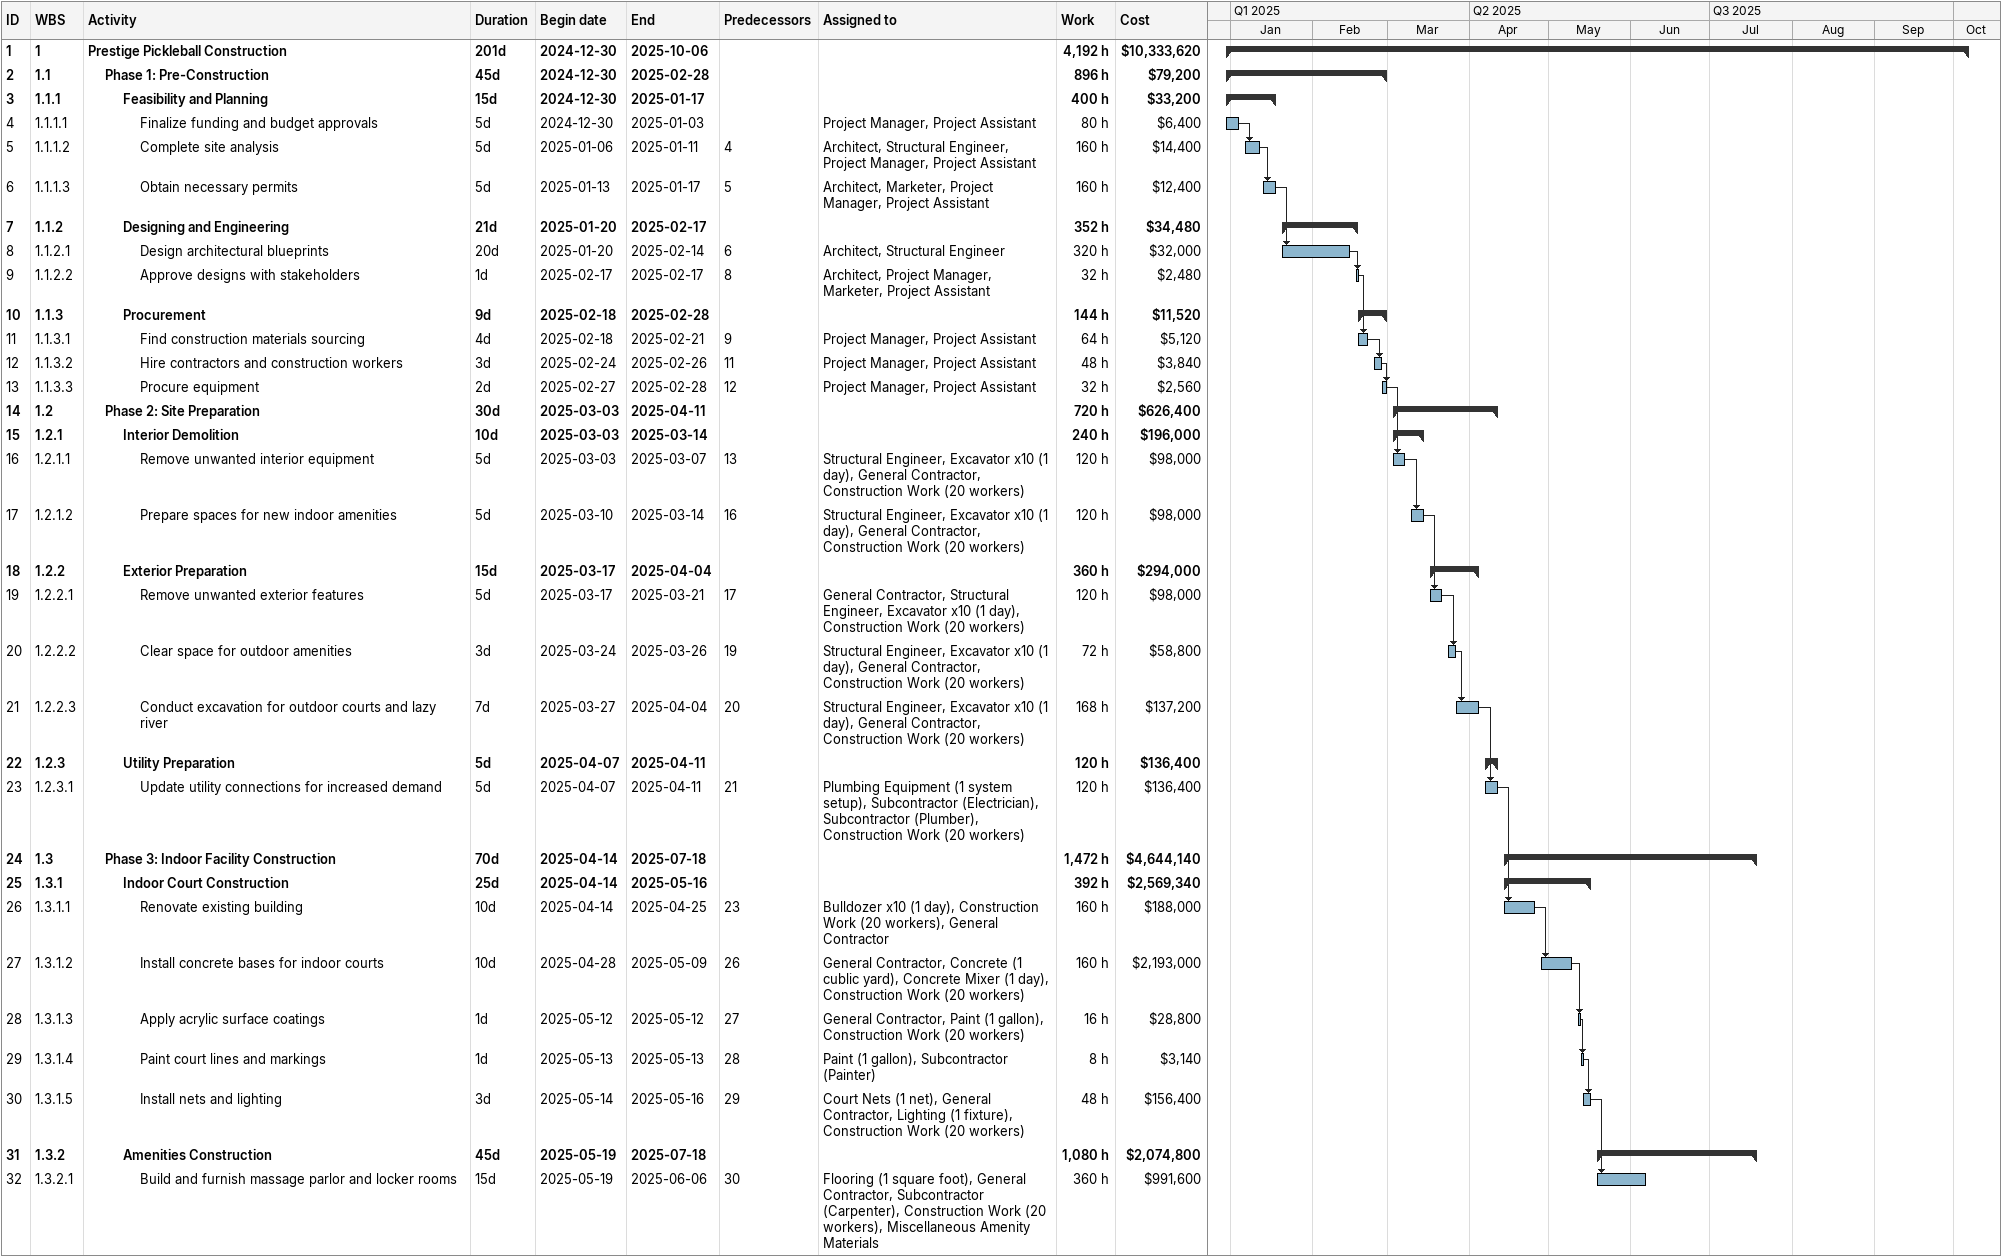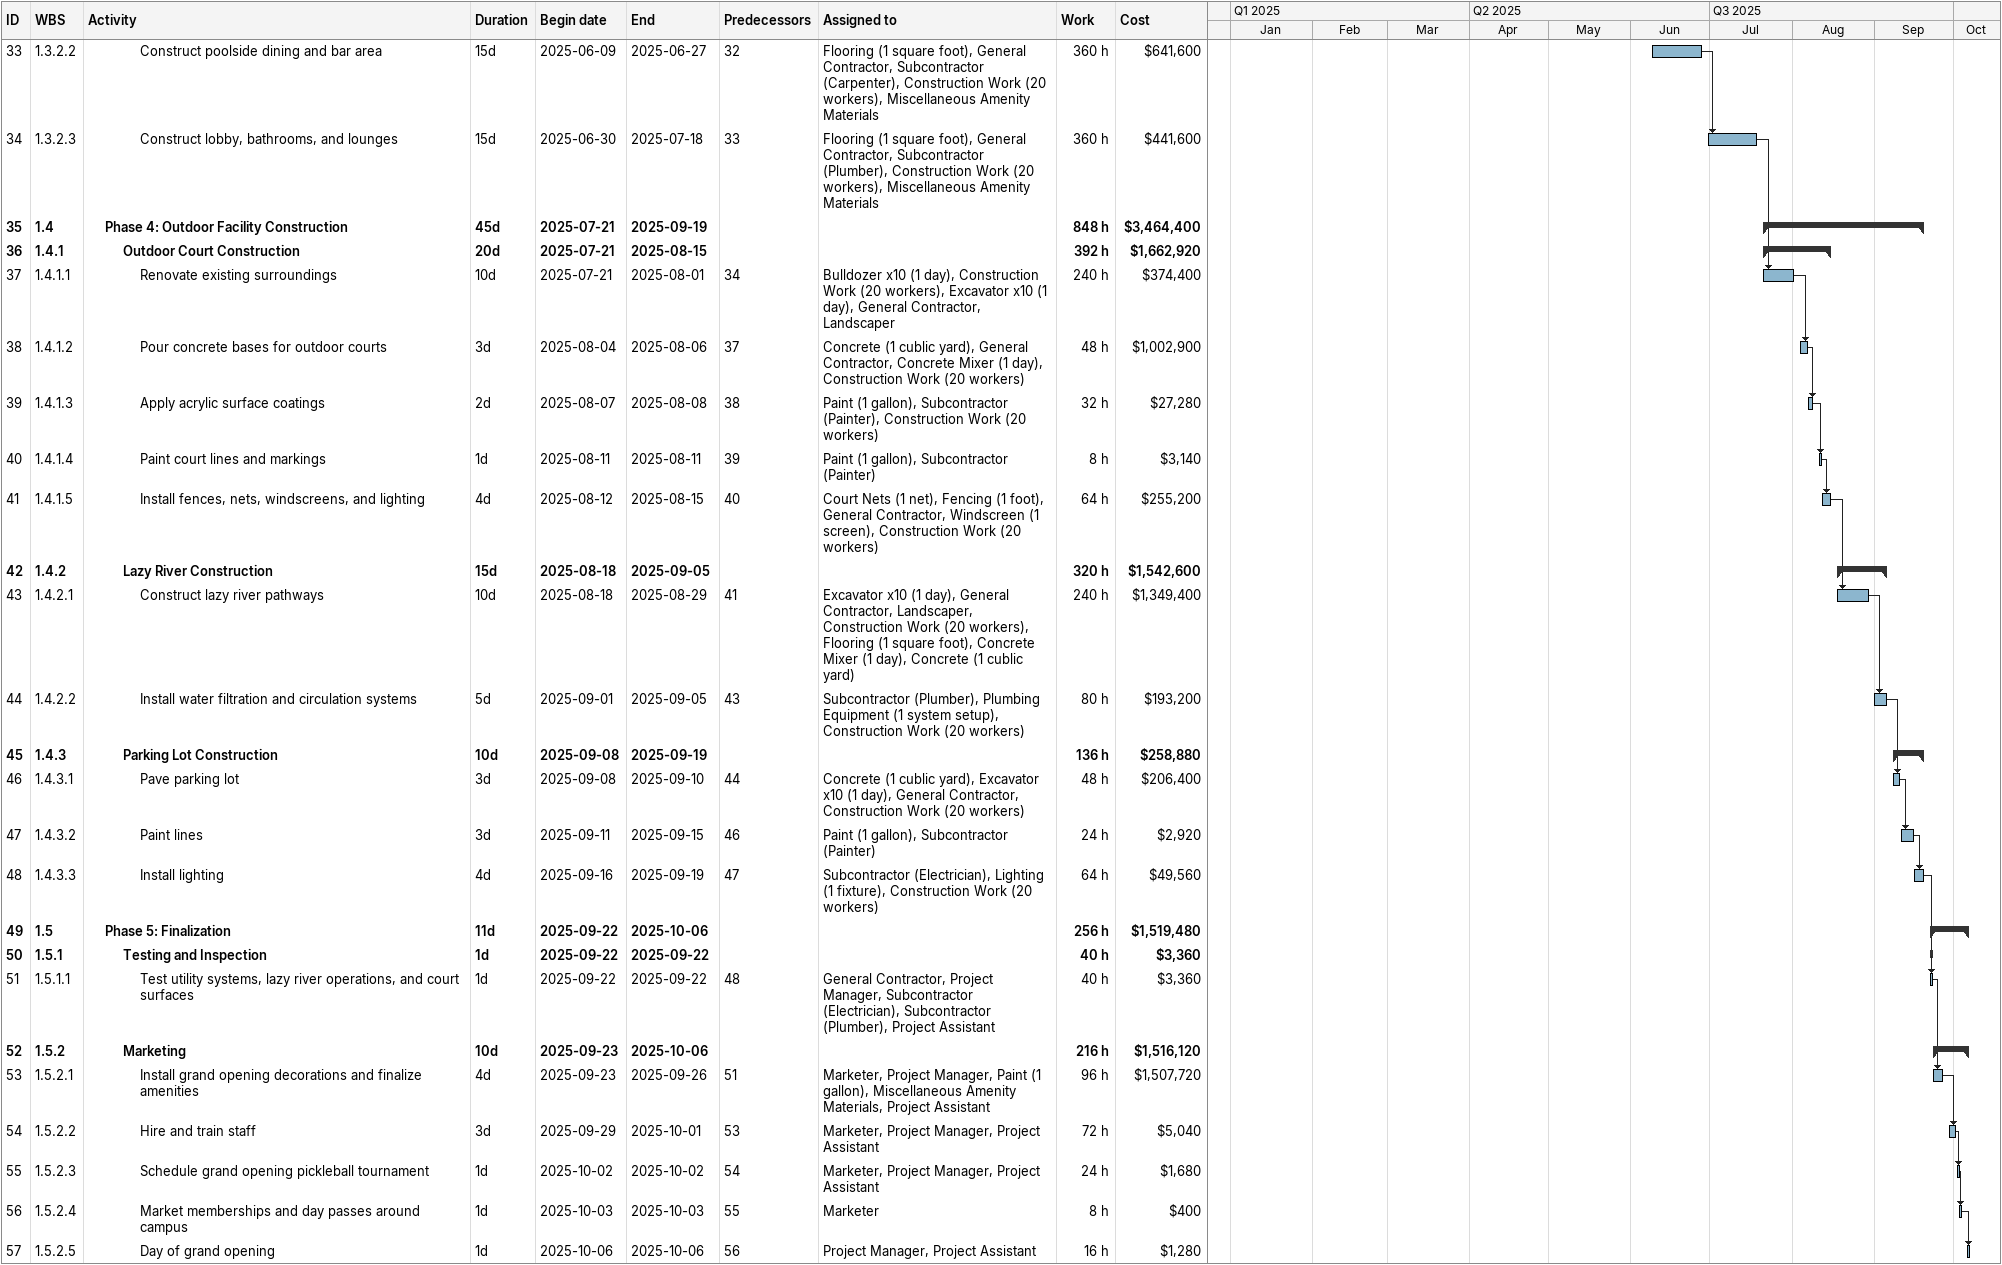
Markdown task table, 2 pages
| ID | WBS | Task | Duration | Start | Finish | Predecessors | Resources | Work (h) | Cost ($) |
|---|---|---|---|---|---|---|---|---|---|
| 1 | 1 | **Prestige Pickleball Construction** | 201d | 2024-12-30 | 2025-10-06 |  |  | 4192 | 10333620 |
| 2 | 1.1 | **Phase 1: Pre-Construction** | 45d | 2024-12-30 | 2025-02-28 |  |  | 896 | 79200 |
| 3 | 1.1.1 | **Feasibility and Planning** | 15d | 2024-12-30 | 2025-01-17 |  |  | 400 | 33200 |
| 4 | 1.1.1.1 | Finalize funding and budget approvals | 5d | 2024-12-30 | 2025-01-03 |  | Project Manager, Project Assistant | 80 | 6400 |
| 5 | 1.1.1.2 | Complete site analysis | 5d | 2025-01-06 | 2025-01-11 | 4 | Architect, Structural Engineer, Project Manager, Project Assistant | 160 | 14400 |
| 6 | 1.1.1.3 | Obtain necessary permits | 5d | 2025-01-13 | 2025-01-17 | 5 | Architect, Marketer, Project Manager, Project Assistant | 160 | 12400 |
| 7 | 1.1.2 | **Designing and Engineering** | 21d | 2025-01-20 | 2025-02-17 |  |  | 352 | 34480 |
| 8 | 1.1.2.1 | Design architectural blueprints | 20d | 2025-01-20 | 2025-02-14 | 6 | Architect, Structural Engineer | 320 | 32000 |
| 9 | 1.1.2.2 | Approve designs with stakeholders | 1d | 2025-02-17 | 2025-02-17 | 8 | Architect, Project Manager, Marketer, Project Assistant | 32 | 2480 |
| 10 | 1.1.3 | **Procurement** | 9d | 2025-02-18 | 2025-02-28 |  |  | 144 | 11520 |
| 11 | 1.1.3.1 | Find construction materials sourcing | 4d | 2025-02-18 | 2025-02-21 | 9 | Project Manager, Project Assistant | 64 | 5120 |
| 12 | 1.1.3.2 | Hire contractors and construction workers | 3d | 2025-02-24 | 2025-02-26 | 11 | Project Manager, Project Assistant | 48 | 3840 |
| 13 | 1.1.3.3 | Procure equipment | 2d | 2025-02-27 | 2025-02-28 | 12 | Project Manager, Project Assistant | 32 | 2560 |
| 14 | 1.2 | **Phase 2: Site Preparation** | 30d | 2025-03-03 | 2025-04-11 |  |  | 720 | 626400 |
| 15 | 1.2.1 | **Interior Demolition** | 10d | 2025-03-03 | 2025-03-14 |  |  | 240 | 196000 |
| 16 | 1.2.1.1 | Remove unwanted interior equipment | 5d | 2025-03-03 | 2025-03-07 | 13 | Structural Engineer, Excavator x10 (1 day), General Contractor, Construction Work (20 workers) | 120 | 98000 |
| 17 | 1.2.1.2 | Prepare spaces for new indoor amenities | 5d | 2025-03-10 | 2025-03-14 | 16 | Structural Engineer, Excavator x10 (1 day), General Contractor, Construction Work (20 workers) | 120 | 98000 |
| 18 | 1.2.2 | **Exterior Preparation** | 15d | 2025-03-17 | 2025-04-04 |  |  | 360 | 294000 |
| 19 | 1.2.2.1 | Remove unwanted exterior features | 5d | 2025-03-17 | 2025-03-21 | 17 | General Contractor, Structural Engineer, Excavator x10 (1 day), Construction Work (20 workers) | 120 | 98000 |
| 20 | 1.2.2.2 | Clear space for outdoor amenities | 3d | 2025-03-24 | 2025-03-26 | 19 | Structural Engineer, Excavator x10 (1 day), General Contractor, Construction Work (20 workers) | 72 | 58800 |
| 21 | 1.2.2.3 | Conduct excavation for outdoor courts and lazy river | 7d | 2025-03-27 | 2025-04-04 | 20 | Structural Engineer, Excavator x10 (1 day), General Contractor, Construction Work (20 workers) | 168 | 137200 |
| 22 | 1.2.3 | **Utility Preparation** | 5d | 2025-04-07 | 2025-04-11 |  |  | 120 | 136400 |
| 23 | 1.2.3.1 | Update utility connections for increased demand | 5d | 2025-04-07 | 2025-04-11 | 21 | Plumbing Equipment (1 system setup), Subcontractor (Electrician), Subcontractor (Plumber), Construction Work (20 workers) | 120 | 136400 |
| 24 | 1.3 | **Phase 3: Indoor Facility Construction** | 70d | 2025-04-14 | 2025-07-18 |  |  | 1472 | 4644140 |
| 25 | 1.3.1 | **Indoor Court Construction** | 25d | 2025-04-14 | 2025-05-16 |  |  | 392 | 2569340 |
| 26 | 1.3.1.1 | Renovate existing building | 10d | 2025-04-14 | 2025-04-25 | 23 | Bulldozer x10 (1 day), Construction Work (20 workers), General Contractor | 160 | 188000 |
| 27 | 1.3.1.2 | Install concrete bases for indoor courts | 10d | 2025-04-28 | 2025-05-09 | 26 | General Contractor, Concrete (1 cublic yard), Concrete Mixer (1 day), Construction Work (20 workers) | 160 | 2193000 |
| 28 | 1.3.1.3 | Apply acrylic surface coatings | 1d | 2025-05-12 | 2025-05-12 | 27 | General Contractor, Paint (1 gallon), Construction Work (20 workers) | 16 | 28800 |
| 29 | 1.3.1.4 | Paint court lines and markings | 1d | 2025-05-13 | 2025-05-13 | 28 | Paint (1 gallon), Subcontractor (Painter) | 8 | 3140 |
| 30 | 1.3.1.5 | Install nets and lighting | 3d | 2025-05-14 | 2025-05-16 | 29 | Court Nets (1 net), General Contractor, Lighting (1 fixture), Construction Work (20 workers) | 48 | 156400 |
| 31 | 1.3.2 | **Amenities Construction** | 45d | 2025-05-19 | 2025-07-18 |  |  | 1080 | 2074800 |
| 32 | 1.3.2.1 | Build and furnish massage parlor and locker rooms | 15d | 2025-05-19 | 2025-06-06 | 30 | Flooring (1 square foot), General Contractor, Subcontractor (Carpenter), Construction Work (20 workers), Miscellaneous Amenity Materials | 360 | 991600 |
| 33 | 1.3.2.2 | Construct poolside dining and bar area | 15d | 2025-06-09 | 2025-06-27 | 32 | Flooring (1 square foot), General Contractor, Subcontractor (Carpenter), Construction Work (20 workers), Miscellaneous Amenity Materials | 360 | 641600 |
| 34 | 1.3.2.3 | Construct lobby, bathrooms, and lounges | 15d | 2025-06-30 | 2025-07-18 | 33 | Flooring (1 square foot), General Contractor, Subcontractor (Plumber), Construction Work (20 workers), Miscellaneous Amenity Materials | 360 | 441600 |
| 35 | 1.4 | **Phase 4: Outdoor Facility Construction** | 45d | 2025-07-21 | 2025-09-19 |  |  | 848 | 3464400 |
| 36 | 1.4.1 | **Outdoor Court Construction** | 20d | 2025-07-21 | 2025-08-15 |  |  | 392 | 1662920 |
| 37 | 1.4.1.1 | Renovate existing surroundings | 10d | 2025-07-21 | 2025-08-01 | 34 | Bulldozer x10 (1 day), Construction Work (20 workers), Excavator x10 (1 day), General Contractor, Landscaper | 240 | 374400 |
| 38 | 1.4.1.2 | Pour concrete bases for outdoor courts | 3d | 2025-08-04 | 2025-08-06 | 37 | Concrete (1 cublic yard), General Contractor, Concrete Mixer (1 day), Construction Work (20 workers) | 48 | 1002900 |
| 39 | 1.4.1.3 | Apply acrylic surface coatings | 2d | 2025-08-07 | 2025-08-08 | 38 | Paint (1 gallon), Subcontractor (Painter), Construction Work (20 workers) | 32 | 27280 |
| 40 | 1.4.1.4 | Paint court lines and markings | 1d | 2025-08-11 | 2025-08-11 | 39 | Paint (1 gallon), Subcontractor (Painter) | 8 | 3140 |
| 41 | 1.4.1.5 | Install fences, nets, windscreens, and lighting | 4d | 2025-08-12 | 2025-08-15 | 40 | Court Nets (1 net), Fencing (1 foot), General Contractor, Windscreen (1 screen), Construction Work (20 workers) | 64 | 255200 |
| 42 | 1.4.2 | **Lazy River Construction** | 15d | 2025-08-18 | 2025-09-05 |  |  | 320 | 1542600 |
| 43 | 1.4.2.1 | Construct lazy river pathways | 10d | 2025-08-18 | 2025-08-29 | 41 | Excavator x10 (1 day), General Contractor, Landscaper, Construction Work (20 workers), Flooring (1 square foot), Concrete Mixer (1 day), Concrete (1 cublic yard) | 240 | 1349400 |
| 44 | 1.4.2.2 | Install water filtration and circulation systems | 5d | 2025-09-01 | 2025-09-05 | 43 | Subcontractor (Plumber), Plumbing Equipment (1 system setup), Construction Work (20 workers) | 80 | 193200 |
| 45 | 1.4.3 | **Parking Lot Construction** | 10d | 2025-09-08 | 2025-09-19 |  |  | 136 | 258880 |
| 46 | 1.4.3.1 | Pave parking lot | 3d | 2025-09-08 | 2025-09-10 | 44 | Concrete (1 cublic yard), Excavator x10 (1 day), General Contractor, Construction Work (20 workers) | 48 | 206400 |
| 47 | 1.4.3.2 | Paint lines | 3d | 2025-09-11 | 2025-09-15 | 46 | Paint (1 gallon), Subcontractor (Painter) | 24 | 2920 |
| 48 | 1.4.3.3 | Install lighting | 4d | 2025-09-16 | 2025-09-19 | 47 | Subcontractor (Electrician), Lighting (1 fixture), Construction Work (20 workers) | 64 | 49560 |
| 49 | 1.5 | **Phase 5: Finalization** | 11d | 2025-09-22 | 2025-10-06 |  |  | 256 | 1519480 |
| 50 | 1.5.1 | **Testing and Inspection** | 1d | 2025-09-22 | 2025-09-22 |  |  | 40 | 3360 |
| 51 | 1.5.1.1 | Test utility systems, lazy river operations, and court surfaces | 1d | 2025-09-22 | 2025-09-22 | 48 | General Contractor, Project Manager, Subcontractor (Electrician), Subcontractor (Plumber), Project Assistant | 40 | 3360 |
| 52 | 1.5.2 | **Marketing** | 10d | 2025-09-23 | 2025-10-06 |  |  | 216 | 1516120 |
| 53 | 1.5.2.1 | Install grand opening decorations and finalize amenities | 4d | 2025-09-23 | 2025-09-26 | 51 | Marketer, Project Manager, Paint (1 gallon), Miscellaneous Amenity Materials, Project Assistant | 96 | 1507720 |
| 54 | 1.5.2.2 | Hire and train staff | 3d | 2025-09-29 | 2025-10-01 | 53 | Marketer, Project Manager, Project Assistant | 72 | 5040 |
| 55 | 1.5.2.3 | Schedule grand opening pickleball tournament | 1d | 2025-10-02 | 2025-10-02 | 54 | Marketer, Project Manager, Project Assistant | 24 | 1680 |
| 56 | 1.5.2.4 | Market memberships and day passes around campus | 1d | 2025-10-03 | 2025-10-03 | 55 | Marketer | 8 | 400 |
| 57 | 1.5.2.5 | Day of grand opening | 1d | 2025-10-06 | 2025-10-06 | 56 | Project Manager, Project Assistant | 16 | 1280 |
